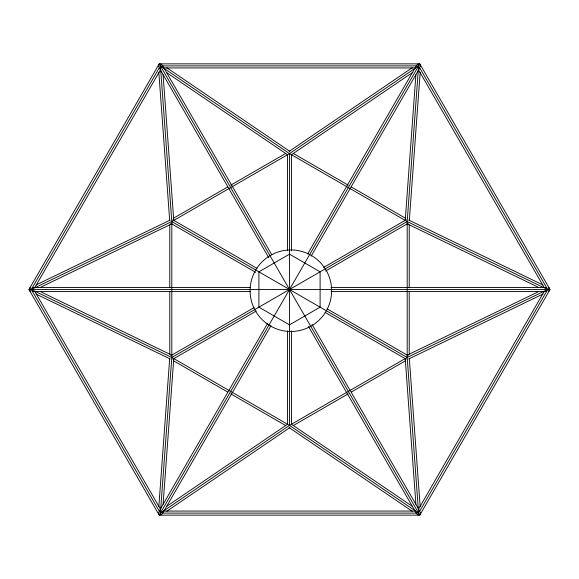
<?xml version="1.0" encoding="UTF-8"?>
<svg xmlns="http://www.w3.org/2000/svg" width="579" height="579" viewBox="0 0 579 579"><rect width="100%" height="100%" fill="white"/><g stroke="black" fill="none" stroke-linecap="round" stroke-linejoin="round"><path stroke-width="0.87" d="M158.834 506.654L169.712 358.198M160.405 513.103L171.811 357.446L171.811 221.554L160.405 65.897L418.595 65.897L547.698 289.5L418.595 513.103L160.405 513.103L31.302 289.5L160.405 65.897L289.5 153.609L407.189 221.554L547.698 289.5L407.189 357.446L289.5 425.391L160.405 513.103L418.595 65.897L289.5 153.609L171.811 221.554L31.302 289.5L171.811 357.446L289.5 425.391L418.595 513.103L407.189 357.446L407.189 221.554L418.595 65.897M163.097 504.258L173.78 358.495M405.22 220.505L415.903 74.742M409.288 220.802L420.166 72.346M28.95 289.5L159.225 63.856L419.775 63.856L550.05 289.5L419.775 515.144L159.225 515.144L28.95 289.5L30.578 289.5M35.015 287.148L160.224 70.283M159.087 511.3L267.426 323.661M307.594 254.08L416.381 65.659M159.225 515.144L160.036 513.732M418.964 65.268L419.775 63.856M162.619 513.341L270.95 325.702M311.126 256.121L419.913 67.7M418.776 508.717L543.985 291.852M289.102 151.416L412.226 67.757M291.389 154.788L412.284 72.65M166.716 506.35L287.611 424.212M166.774 511.243L289.898 427.584M173.686 218.117L227.685 186.945M230.811 185.135L285.585 153.515M170.798 355.68L254.188 307.536M323.552 267.484L406.169 219.788M171.811 357.446L407.189 221.554M172.832 359.212L256.229 311.068M325.593 271.015L408.202 223.32M293.415 425.485L348.189 393.865M351.315 392.055L405.314 360.883M36.101 284.919L170.11 220.114M41.123 287.018L171.891 223.784M407.109 355.216L537.877 291.982M408.89 358.886L542.899 294.081M163.387 67.931L415.613 67.931M32.207 287.459L250.678 287.459M331.029 287.459L546.793 287.459M31.302 289.5L547.698 289.5M548.422 289.5L550.05 289.5M32.207 291.541L250.678 291.541M331.029 291.541L546.793 291.541M163.387 511.069L415.613 511.069M408.89 220.114L542.899 284.919M407.109 223.784L537.877 287.018M41.123 291.982L171.891 355.216M36.101 294.081L170.11 358.886M293.415 153.515L348.189 185.135M351.315 186.945L405.314 218.117M172.832 219.788L257.004 268.388M327.149 308.882L408.202 355.68M171.811 221.554L407.189 357.446M170.798 223.32L255.744 272.369M325.108 312.414L406.169 359.212M173.686 360.883L227.685 392.055M230.811 393.865L285.585 425.485M166.774 67.757L289.898 151.416M166.716 72.65L287.611 154.788M291.389 424.212L412.284 506.35M289.102 427.584L412.226 511.243M418.776 70.283L543.985 287.148M162.619 65.659L271.855 254.861M312.03 324.443L419.913 511.3M159.225 63.856L160.036 65.268M160.405 65.897L418.595 513.103M418.964 513.732L419.775 515.144M159.087 67.7L268.779 257.684M308.498 326.484L416.381 513.341M35.015 291.852L160.224 508.717M409.288 358.198L420.166 506.654M405.22 358.495L415.903 504.258M163.097 74.742L173.78 220.505M158.834 72.346L169.712 220.802M409.223 224.898L409.223 287.242M409.223 291.758L409.223 354.102M291.541 154.506L291.541 250.801M291.541 330.899L291.541 424.494M289.5 153.609L289.5 425.391M287.459 154.506L287.459 250.801M287.459 330.899L287.459 424.494M169.777 224.898L169.777 287.242M169.777 291.758L169.777 354.102M549.181 289.913A2.041 1.339 64.2 0 1 549.189 290.296M549.001 290.94A2.041 1.339 64.2 0 1 548.581 291.338M548.581 287.662A2.041 1.339 -64.2 0 1 549.001 288.06M549.189 288.704A2.041 1.339 -64.2 0 1 549.181 289.087M30.419 291.338A2.041 1.339 -64.2 0 1 29.999 290.94M29.811 290.296A2.041 1.339 -64.2 0 1 29.819 289.913M29.819 289.087A2.041 1.339 64.2 0 1 29.811 288.704M29.999 288.06A2.041 1.339 64.2 0 1 30.419 287.662M158.588 66.578A2.041 1.339 -4.2 0 1 158.436 66.317M158.393 65.767A2.041 1.339 -4.2 0 1 158.972 65M161.751 64.399A2.041 1.339 -55.8 0 1 161.896 64.66M417.104 64.66A2.041 1.339 55.8 0 1 417.249 64.399M420.564 66.317A2.041 1.339 4.2 0 1 420.412 66.578M420.028 65A2.041 1.339 4.2 0 1 420.607 65.767M420.607 513.233A2.041 1.339 -4.2 0 1 420.028 514M420.412 512.422A2.041 1.339 -4.2 0 1 420.564 512.683M417.249 514.601A2.041 1.339 -55.8 0 1 417.104 514.34M161.896 514.34A2.041 1.339 55.8 0 1 161.751 514.601M158.972 514A2.041 1.339 4.2 0 1 158.393 513.233M158.436 512.683A2.041 1.339 4.2 0 1 158.588 512.422M161.671 514.63A2.041 1.686 30 0 1 158.501 512.408M420.499 512.408A2.041 1.686 -30 0 1 417.329 514.63M30.615 291.36A2.041 1.686 -90 0 1 30.615 287.64M158.501 66.592A2.041 1.686 -30 0 1 161.671 64.37M417.329 64.37A2.041 1.686 30 0 1 420.499 66.592M548.385 287.64A2.041 1.686 -90 0 1 548.385 291.36M289.5 254.159L258.893 271.833L258.893 307.167L289.5 324.841L320.107 307.167L320.107 271.833L289.5 254.159M267.411 324.052A40.769 40.769 0 0 0 331.47 294.335A40.769 40.769 0 0 0 273.708 253.718A40.769 40.769 0 0 0 267.411 324.052"/></g></svg>
